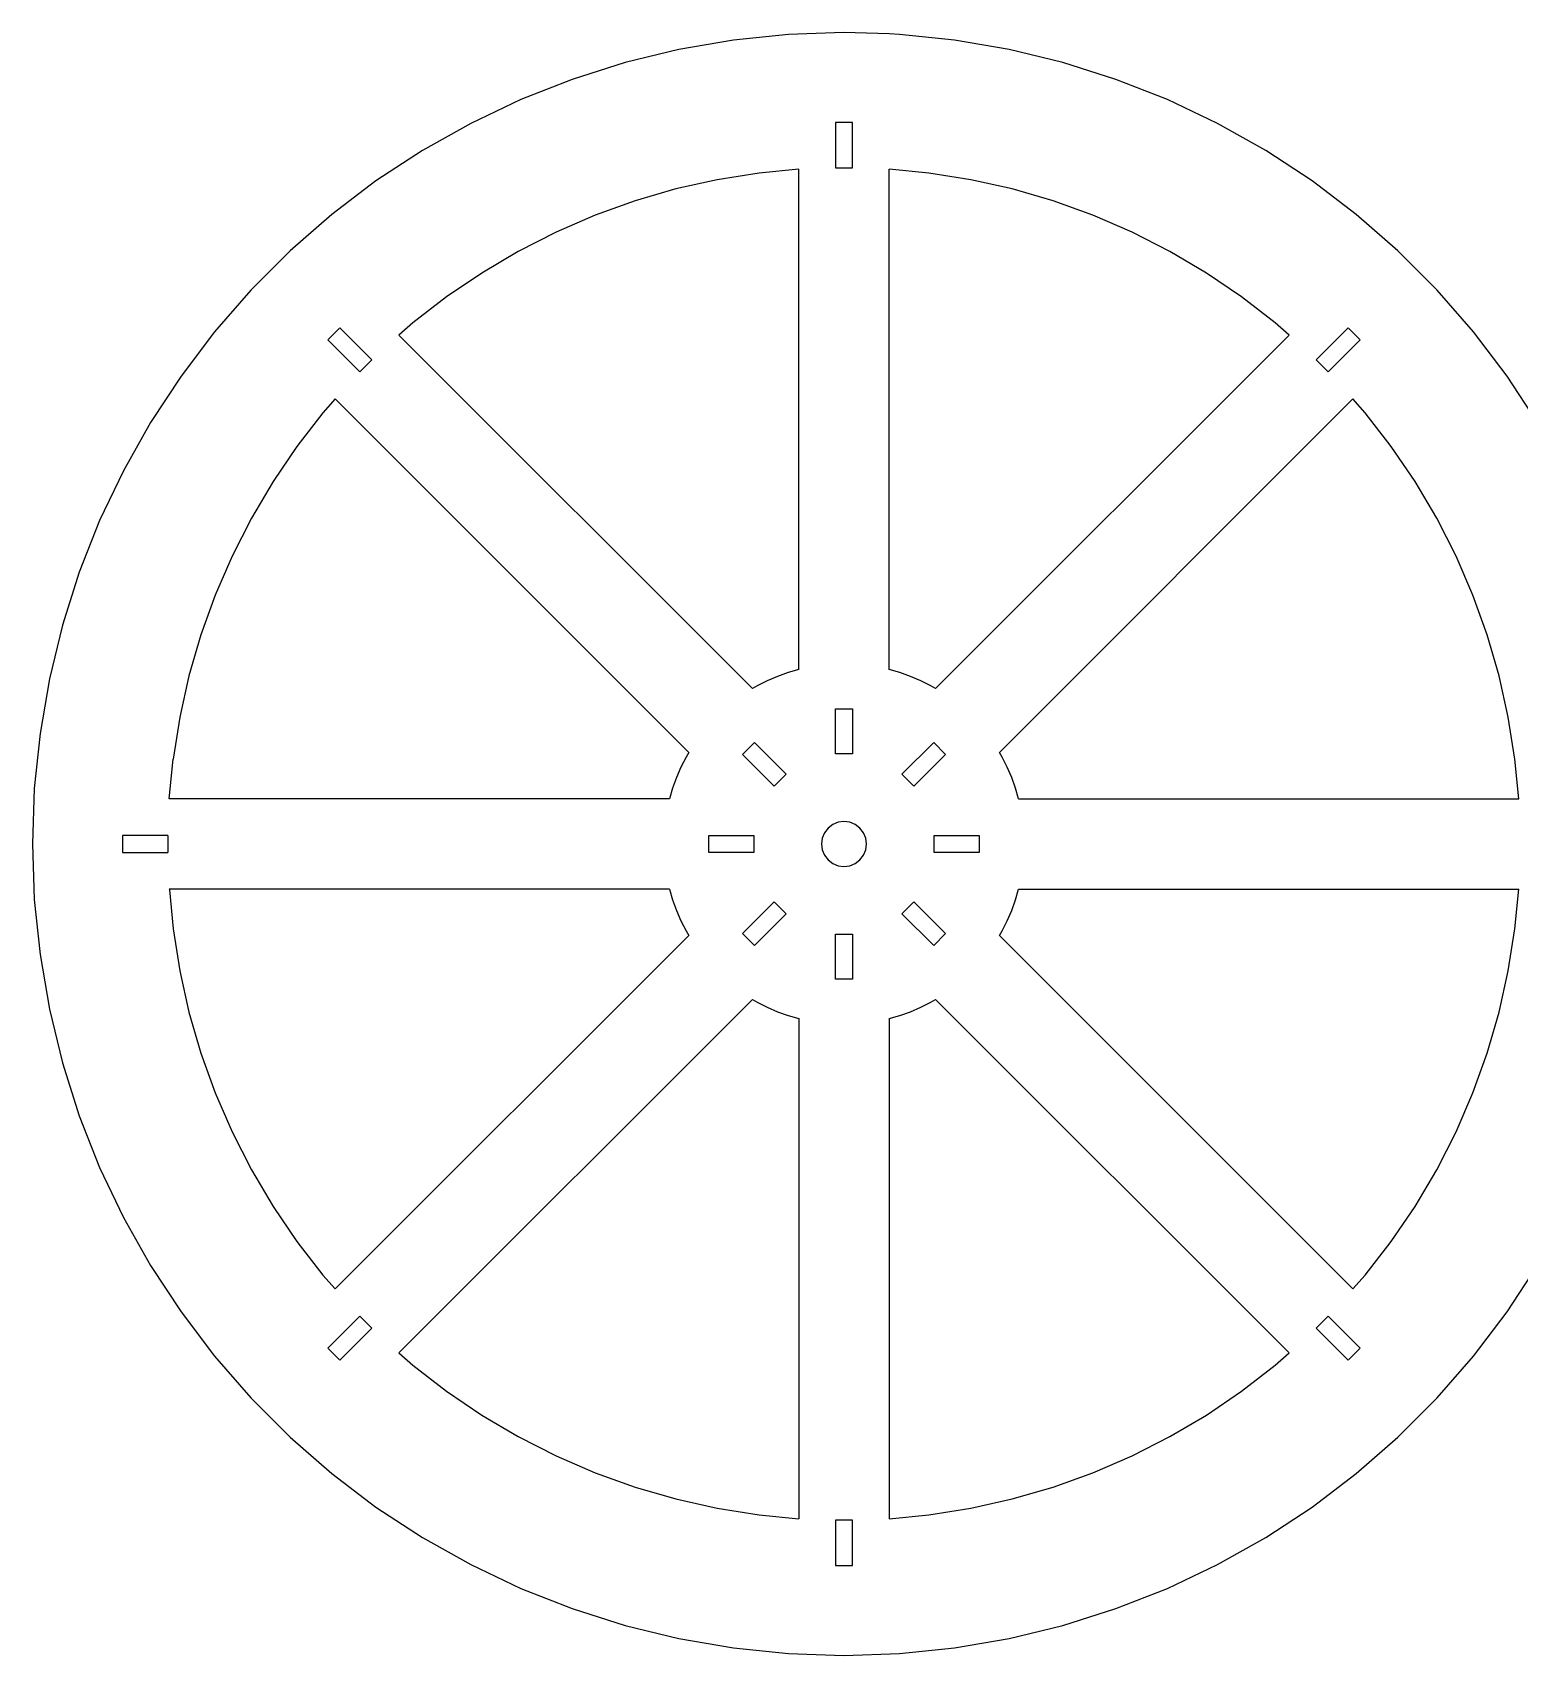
# Model space of a CAD drawing. Header units: inches. Extents: x 0.9 to 27.8, y 0.5 to 18.5.
# Drawn here: x 0.88 to 17.37, y 0.52 to 18.52 of the extents above; entities that cross this region are included whole.
import ezdxf

# ---------------------------------------------------------------- set-up
doc = ezdxf.new("R2010")
doc.units = ezdxf.units.IN
doc.header["$MEASUREMENT"] = 0
doc.layers.get('0').update_dxf_attribs({"color": 13, "true_color": 0xff5454})

msp = doc.modelspace()

# ---------------------------------------------------------------- linework, layer by layer
for p, q in [((8.653, 18.432), (8.047, 18.328)), ((9.264, 18.495), (8.653, 18.432)), ((9.878, 18.516), (9.264, 18.495)), ((10.378, 18.499), (9.878, 18.516)), ((10.492, 18.495), (10.378, 18.499)), ((11.104, 18.432), (10.492, 18.495)), ((11.709, 18.328), (11.104, 18.432)), ((7.45, 18.182), (6.864, 17.996)), ((8.047, 18.328), (7.45, 18.182)), ((12.306, 18.182), (11.709, 18.328)), ((12.892, 17.996), (12.306, 18.182)), ((6.864, 17.996), (6.293, 17.771)), ((13.464, 17.771), (12.892, 17.996)), ((6.293, 17.771), (5.738, 17.507)), ((14.019, 17.507), (13.464, 17.771)), ((5.738, 17.507), (5.202, 17.206)), ((9.972, 17.516), (9.785, 17.516)), ((9.785, 17.516), (9.785, 17.016)), ((9.972, 17.016), (9.972, 17.516)), ((14.555, 17.206), (14.019, 17.507)), ((5.202, 17.206), (4.688, 16.869)), ((15.068, 16.869), (14.555, 17.206)), ((8.938, 16.957), (8.473, 16.883)), ((9.378, 16.998), (8.938, 16.957)), ((9.378, 11.452), (9.378, 16.998)), ((9.785, 17.016), (9.878, 17.016)), ((9.878, 17.016), (9.972, 17.016)), ((10.378, 11.452), (10.378, 16.998)), ((10.818, 16.957), (10.378, 16.998)), ((11.284, 16.883), (10.818, 16.957)), ((4.688, 16.869), (4.199, 16.497)), ((8.013, 16.78), (7.561, 16.649)), ((8.473, 16.883), (8.013, 16.78)), ((11.743, 16.78), (11.284, 16.883)), ((12.196, 16.649), (11.743, 16.78)), ((15.558, 16.497), (15.068, 16.869)), ((7.561, 16.649), (7.117, 16.489)), ((12.639, 16.489), (12.196, 16.649)), ((4.199, 16.497), (3.735, 16.093)), ((7.117, 16.489), (6.685, 16.302)), ((13.072, 16.302), (12.639, 16.489)), ((16.021, 16.093), (15.558, 16.497)), ((6.685, 16.302), (6.265, 16.088)), ((13.491, 16.088), (13.072, 16.302)), ((3.735, 16.093), (3.301, 15.659)), ((6.265, 16.088), (5.86, 15.848)), ((13.897, 15.848), (13.491, 16.088)), ((16.456, 15.659), (16.021, 16.093)), ((5.86, 15.848), (5.47, 15.584)), ((14.287, 15.584), (13.897, 15.848)), ((3.301, 15.659), (2.897, 15.196)), ((5.47, 15.584), (5.098, 15.295)), ((14.659, 15.295), (14.287, 15.584)), ((16.86, 15.196), (16.456, 15.659)), ((2.897, 15.196), (2.526, 14.706)), ((4.288, 15.239), (4.155, 15.106)), ((4.641, 14.885), (4.288, 15.239)), ((5.098, 15.295), (4.943, 15.158)), ((8.863, 11.239), (4.943, 15.158)), ((10.894, 11.239), (14.814, 15.158)), ((14.814, 15.158), (14.659, 15.295)), ((15.469, 15.239), (15.115, 14.885)), ((15.601, 15.106), (15.469, 15.239)), ((17.231, 14.706), (16.86, 15.196)), ((4.155, 15.106), (4.509, 14.753)), ((15.248, 14.753), (15.601, 15.106)), ((4.575, 14.819), (4.509, 14.753)), ((4.641, 14.885), (4.575, 14.819)), ((15.115, 14.885), (15.182, 14.819)), ((15.182, 14.819), (15.248, 14.753)), ((2.526, 14.706), (2.189, 14.192)), ((17.568, 14.192), (17.231, 14.706)), ((4.236, 14.451), (4.099, 14.297)), ((8.156, 10.532), (4.236, 14.451)), ((11.601, 10.532), (15.521, 14.451)), ((15.657, 14.297), (15.521, 14.451)), ((4.099, 14.297), (3.811, 13.924)), ((15.946, 13.924), (15.657, 14.297)), ((2.189, 14.192), (1.887, 13.656)), ((3.811, 13.924), (3.546, 13.535)), ((16.211, 13.535), (15.946, 13.924)), ((1.887, 13.656), (1.623, 13.102)), ((3.546, 13.535), (3.306, 13.129)), ((16.451, 13.129), (16.211, 13.535)), ((1.623, 13.102), (1.398, 12.53)), ((3.306, 13.129), (3.092, 12.709)), ((16.665, 12.709), (16.451, 13.129)), ((3.092, 12.709), (2.905, 12.277)), ((16.852, 12.277), (16.665, 12.709)), ((1.398, 12.53), (1.212, 11.944)), ((2.905, 12.277), (2.745, 11.834)), ((17.011, 11.834), (16.852, 12.277)), ((1.212, 11.944), (1.067, 11.347)), ((2.745, 11.834), (2.614, 11.381)), ((17.143, 11.381), (17.011, 11.834)), ((1.067, 11.347), (0.962, 10.741)), ((2.614, 11.381), (2.511, 10.921)), ((9.142, 11.375), (9.027, 11.326)), ((9.26, 11.418), (9.142, 11.375)), ((9.378, 11.452), (9.26, 11.418)), ((10.496, 11.418), (10.378, 11.452)), ((10.615, 11.375), (10.496, 11.418)), ((10.73, 11.326), (10.615, 11.375)), ((17.245, 10.921), (17.143, 11.381)), ((8.915, 11.269), (8.863, 11.239)), ((9.027, 11.326), (8.915, 11.269)), ((10.842, 11.269), (10.73, 11.326)), ((10.894, 11.239), (10.842, 11.269)), ((9.785, 10.516), (9.785, 11.016)), ((9.785, 11.016), (9.972, 11.016)), ((9.972, 11.016), (9.972, 10.516)), ((2.511, 10.921), (2.437, 10.456)), ((17.319, 10.456), (17.245, 10.921)), ((0.962, 10.741), (0.899, 10.13)), ((8.751, 10.51), (8.884, 10.643)), ((8.884, 10.643), (9.237, 10.289)), ((10.519, 10.289), (10.873, 10.643)), ((10.873, 10.643), (11.005, 10.51)), ((2.396, 10.016), (2.437, 10.456)), ((8.126, 10.479), (8.069, 10.367)), ((8.156, 10.532), (8.126, 10.479)), ((9.105, 10.157), (8.751, 10.51)), ((9.972, 10.516), (9.785, 10.516)), ((11.005, 10.51), (10.652, 10.157)), ((11.631, 10.479), (11.601, 10.532)), ((11.688, 10.367), (11.631, 10.479)), ((17.361, 10.016), (17.319, 10.456)), ((8.069, 10.367), (8.019, 10.252)), ((9.237, 10.289), (9.105, 10.157)), ((10.652, 10.157), (10.519, 10.289)), ((11.738, 10.252), (11.688, 10.367)), ((0.899, 10.13), (0.878, 9.516)), ((7.976, 10.134), (7.942, 10.016)), ((8.019, 10.252), (7.976, 10.134)), ((11.78, 10.134), (11.738, 10.252)), ((11.815, 10.016), (11.78, 10.134)), ((7.942, 10.016), (2.396, 10.016)), ((11.815, 10.016), (17.361, 10.016)), ((9.753, 9.732), (9.702, 9.693)), ((9.814, 9.757), (9.753, 9.732)), ((9.878, 9.766), (9.814, 9.757)), ((9.943, 9.757), (9.878, 9.766)), ((10.003, 9.732), (9.943, 9.757)), ((10.055, 9.693), (10.003, 9.732)), ((1.878, 9.61), (1.878, 9.422)), ((2.378, 9.61), (1.878, 9.61)), ((2.378, 9.61), (2.378, 9.516)), ((8.378, 9.422), (8.378, 9.61)), ((8.378, 9.61), (8.878, 9.61)), ((8.878, 9.61), (8.878, 9.422)), ((9.637, 9.581), (9.628, 9.516)), ((9.662, 9.641), (9.637, 9.581)), ((9.702, 9.693), (9.662, 9.641)), ((10.095, 9.641), (10.055, 9.693)), ((10.12, 9.581), (10.095, 9.641)), ((10.128, 9.516), (10.12, 9.581)), ((10.878, 9.422), (10.878, 9.61)), ((10.878, 9.61), (11.378, 9.61)), ((11.378, 9.61), (11.378, 9.422)), ((0.878, 9.516), (0.899, 8.902)), ((1.878, 9.422), (2.378, 9.422)), ((2.378, 9.516), (2.378, 9.422)), ((8.878, 9.422), (8.378, 9.422)), ((9.628, 9.516), (9.637, 9.451)), ((9.637, 9.451), (9.662, 9.391)), ((9.662, 9.391), (9.702, 9.339)), ((10.055, 9.339), (10.095, 9.391)), ((10.095, 9.391), (10.12, 9.451)), ((10.12, 9.451), (10.128, 9.516)), ((11.378, 9.422), (10.878, 9.422)), ((9.702, 9.339), (9.753, 9.299)), ((9.753, 9.299), (9.814, 9.274)), ((9.814, 9.274), (9.878, 9.266)), ((9.878, 9.266), (9.943, 9.274)), ((9.943, 9.274), (10.003, 9.299)), ((10.003, 9.299), (10.055, 9.339)), ((2.396, 9.016), (2.397, 9.009)), ((7.942, 9.016), (2.396, 9.016)), ((2.397, 9.009), (2.437, 8.576)), ((7.942, 9.016), (7.976, 8.898)), ((11.78, 8.898), (11.815, 9.016)), ((11.815, 9.016), (17.361, 9.016)), ((17.319, 8.576), (17.361, 9.016)), ((0.899, 8.902), (0.962, 8.29)), ((7.976, 8.898), (8.019, 8.78)), ((8.751, 8.522), (9.105, 8.875)), ((9.105, 8.875), (9.237, 8.742)), ((10.519, 8.742), (10.652, 8.875)), ((10.652, 8.875), (11.005, 8.522)), ((11.738, 8.78), (11.78, 8.898)), ((8.019, 8.78), (8.069, 8.664)), ((8.069, 8.664), (8.126, 8.552)), ((9.237, 8.742), (8.884, 8.389)), ((10.873, 8.389), (10.519, 8.742)), ((11.631, 8.552), (11.688, 8.664)), ((11.688, 8.664), (11.738, 8.78)), ((2.437, 8.576), (2.511, 8.111)), ((8.156, 8.5), (4.236, 4.581)), ((8.126, 8.552), (8.156, 8.5)), ((8.884, 8.389), (8.751, 8.522)), ((9.785, 8.016), (9.785, 8.516)), ((9.785, 8.516), (9.972, 8.516)), ((9.972, 8.516), (9.972, 8.016)), ((11.005, 8.522), (10.873, 8.389)), ((11.601, 8.5), (11.631, 8.552)), ((11.601, 8.5), (15.521, 4.581)), ((17.245, 8.111), (17.319, 8.576)), ((0.962, 8.29), (1.067, 7.685)), ((2.511, 8.111), (2.614, 7.651)), ((17.143, 7.651), (17.245, 8.111)), ((9.972, 8.016), (9.785, 8.016)), ((8.863, 7.793), (4.943, 3.873)), ((8.863, 7.793), (8.915, 7.763)), ((8.915, 7.763), (9.027, 7.706)), ((10.73, 7.706), (10.842, 7.763)), ((10.842, 7.763), (10.894, 7.793)), ((10.894, 7.793), (14.814, 3.873)), ((1.067, 7.685), (1.212, 7.088)), ((2.614, 7.651), (2.745, 7.198)), ((9.027, 7.706), (9.142, 7.656)), ((9.142, 7.656), (9.26, 7.614)), ((9.26, 7.614), (9.378, 7.579)), ((9.378, 7.579), (9.378, 2.033)), ((10.378, 7.579), (10.496, 7.614)), ((10.378, 7.579), (10.378, 2.033)), ((10.496, 7.614), (10.615, 7.656)), ((10.615, 7.656), (10.73, 7.706)), ((17.011, 7.198), (17.143, 7.651)), ((1.212, 7.088), (1.398, 6.502)), ((2.745, 7.198), (2.905, 6.755)), ((16.852, 6.755), (17.011, 7.198)), ((2.905, 6.755), (3.092, 6.323)), ((16.665, 6.323), (16.852, 6.755)), ((1.398, 6.502), (1.623, 5.93)), ((3.092, 6.323), (3.306, 5.903)), ((16.451, 5.903), (16.665, 6.323)), ((1.623, 5.93), (1.887, 5.375)), ((3.306, 5.903), (3.546, 5.497)), ((16.211, 5.497), (16.451, 5.903)), ((3.546, 5.497), (3.811, 5.108)), ((15.946, 5.108), (16.211, 5.497)), ((1.887, 5.375), (2.189, 4.84)), ((3.811, 5.108), (4.099, 4.735)), ((15.657, 4.735), (15.946, 5.108)), ((2.189, 4.84), (2.526, 4.326)), ((4.099, 4.735), (4.236, 4.581)), ((15.521, 4.581), (15.657, 4.735)), ((17.231, 4.326), (17.568, 4.84)), ((2.526, 4.326), (2.897, 3.836)), ((16.86, 3.836), (17.231, 4.326)), ((4.509, 4.279), (4.155, 3.925)), ((4.288, 3.793), (4.641, 4.146)), ((4.575, 4.213), (4.509, 4.279)), ((4.641, 4.146), (4.575, 4.213)), ((15.182, 4.213), (15.115, 4.146)), ((15.115, 4.146), (15.469, 3.793)), ((15.248, 4.279), (15.182, 4.213)), ((15.601, 3.925), (15.248, 4.279)), ((2.897, 3.836), (3.301, 3.373)), ((4.155, 3.925), (4.288, 3.793)), ((4.943, 3.873), (5.098, 3.737)), ((14.659, 3.737), (14.814, 3.873)), ((15.469, 3.793), (15.601, 3.925)), ((16.456, 3.373), (16.86, 3.836)), ((5.098, 3.737), (5.47, 3.448)), ((14.287, 3.448), (14.659, 3.737)), ((5.47, 3.448), (5.86, 3.183)), ((13.897, 3.183), (14.287, 3.448)), ((3.301, 3.373), (3.735, 2.938)), ((16.021, 2.938), (16.456, 3.373)), ((5.86, 3.183), (6.265, 2.944)), ((13.491, 2.944), (13.897, 3.183)), ((3.735, 2.938), (4.199, 2.534)), ((6.265, 2.944), (6.685, 2.73)), ((13.072, 2.73), (13.491, 2.944)), ((15.558, 2.534), (16.021, 2.938)), ((6.685, 2.73), (7.117, 2.543)), ((12.639, 2.543), (13.072, 2.73)), ((4.199, 2.534), (4.688, 2.163)), ((7.117, 2.543), (7.561, 2.383)), ((12.196, 2.383), (12.639, 2.543)), ((15.068, 2.163), (15.558, 2.534)), ((7.561, 2.383), (8.013, 2.252)), ((11.743, 2.252), (12.196, 2.383)), ((4.688, 2.163), (5.202, 1.826)), ((8.013, 2.252), (8.473, 2.149)), ((11.284, 2.149), (11.743, 2.252)), ((14.555, 1.826), (15.068, 2.163)), ((8.473, 2.149), (8.938, 2.075)), ((8.938, 2.075), (9.378, 2.033)), ((9.785, 2.016), (9.785, 1.516)), ((9.878, 2.016), (9.785, 2.016)), ((9.972, 2.016), (9.878, 2.016)), ((9.972, 1.516), (9.972, 2.016)), ((10.378, 2.033), (10.818, 2.075)), ((10.818, 2.075), (11.284, 2.149)), ((5.202, 1.826), (5.738, 1.525)), ((14.019, 1.525), (14.555, 1.826)), ((5.738, 1.525), (6.293, 1.261)), ((9.785, 1.516), (9.972, 1.516)), ((13.464, 1.261), (14.019, 1.525)), ((6.293, 1.261), (6.864, 1.036)), ((12.892, 1.036), (13.464, 1.261)), ((6.864, 1.036), (7.45, 0.85)), ((12.306, 0.85), (12.892, 1.036)), ((7.45, 0.85), (8.047, 0.704)), ((11.709, 0.704), (12.306, 0.85)), ((8.047, 0.704), (8.653, 0.6)), ((8.653, 0.6), (9.264, 0.537)), ((10.492, 0.537), (11.104, 0.6)), ((11.104, 0.6), (11.709, 0.704)), ((9.264, 0.537), (9.878, 0.516)), ((9.878, 0.516), (10.492, 0.537))]:
    msp.add_line(p, q)

doc.saveas('drawing.dxf')
